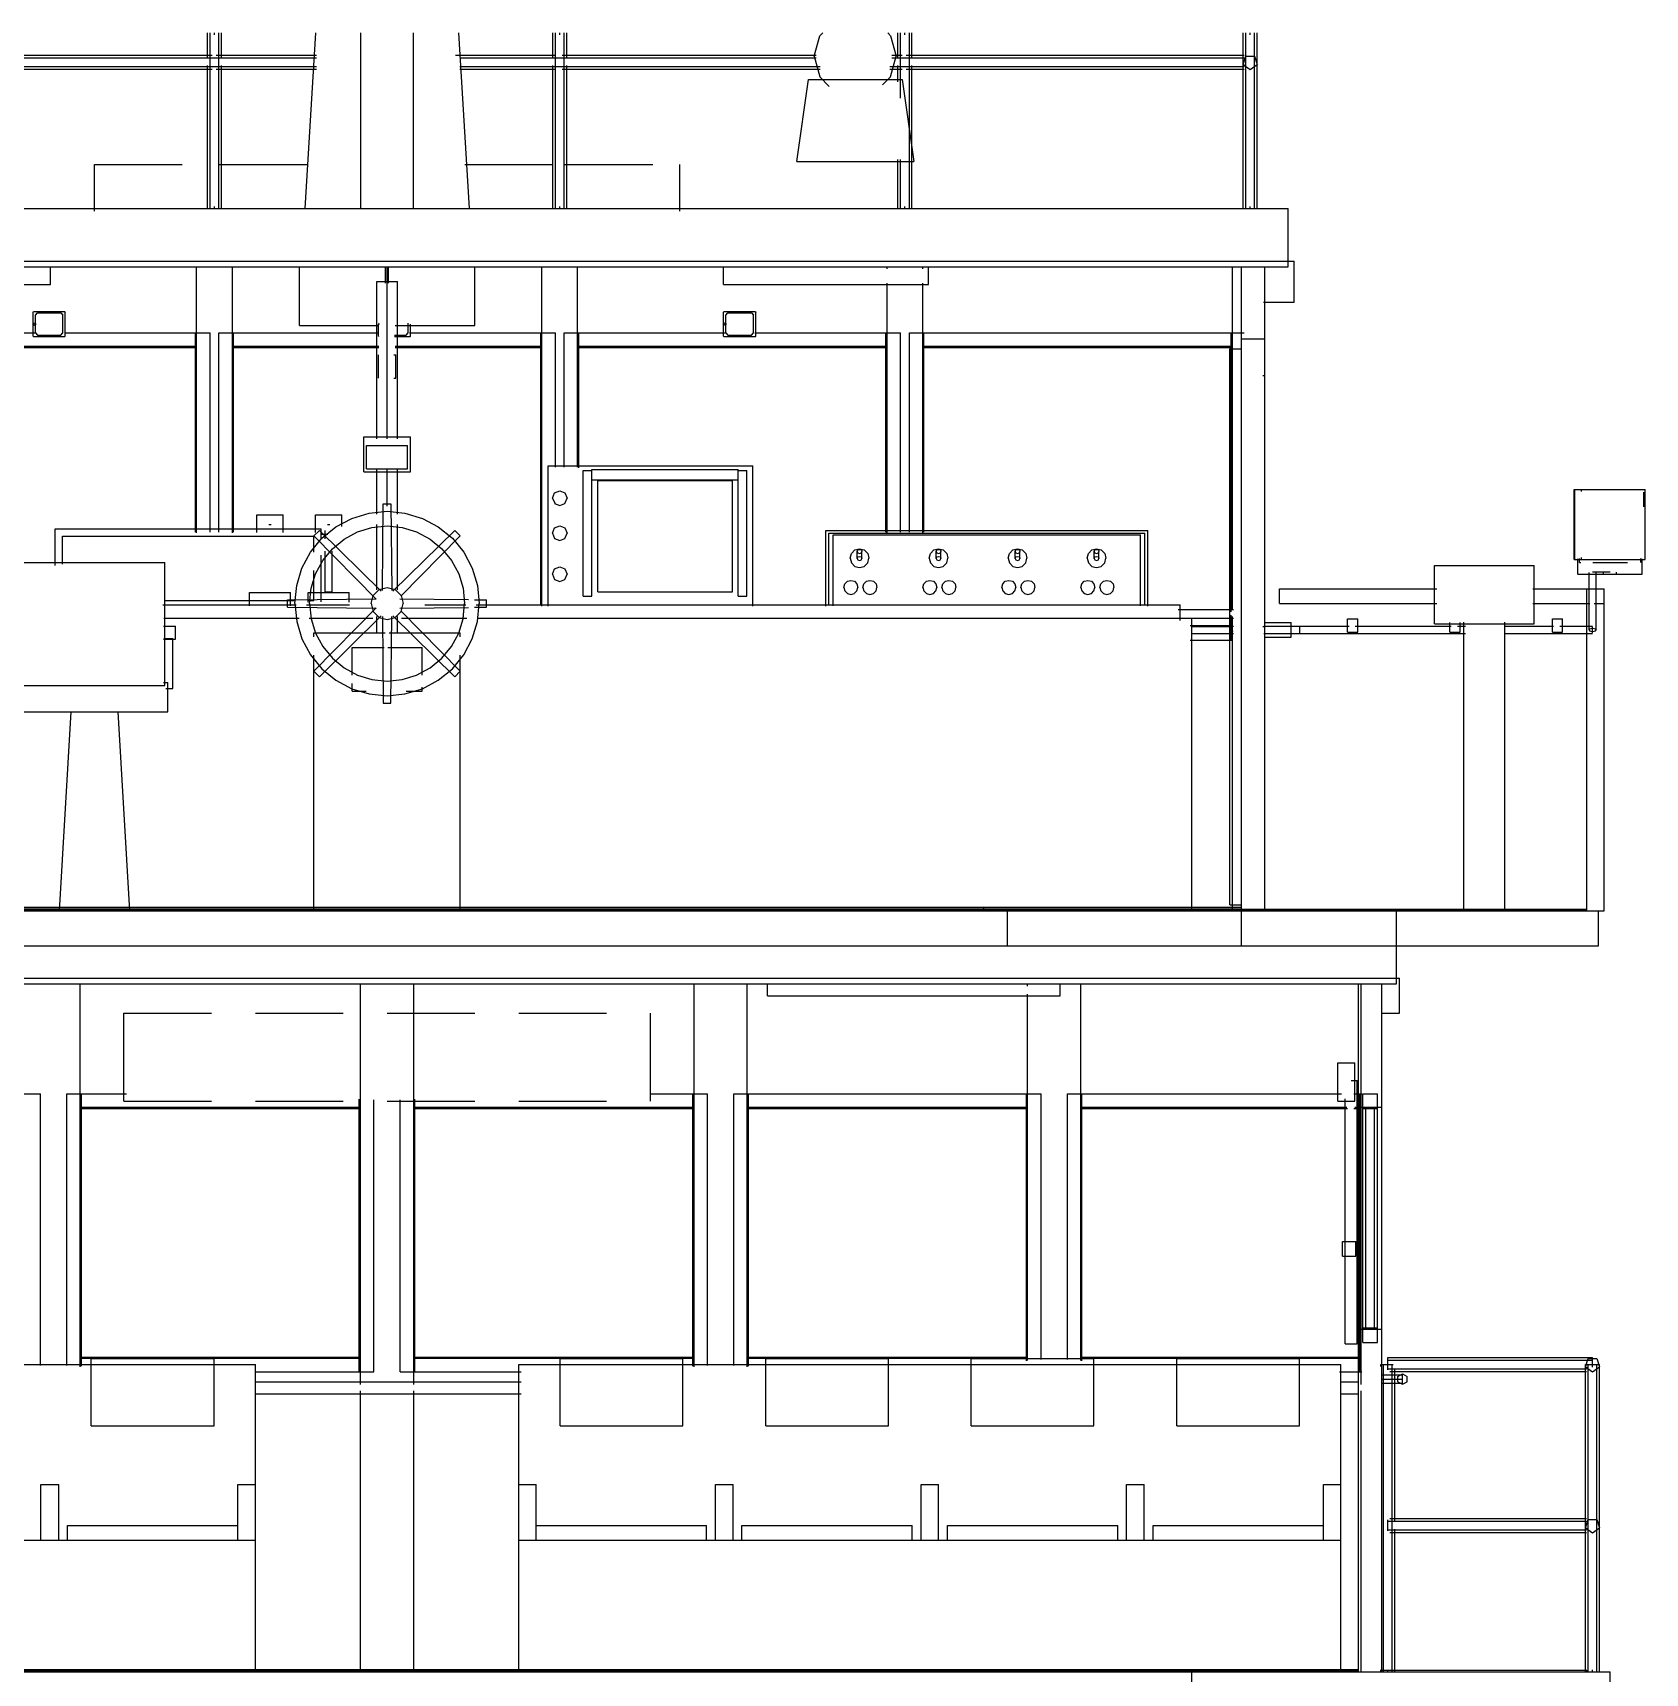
# Model space of a CAD drawing. Extents: x 5 to 836, y 5 to 589.
# Drawn here: x 453.9 to 509, y 118 to 174 of the extents above; entities that cross this region are included whole.
import ezdxf

# ---------------------------------------------------------------- set-up
doc = ezdxf.new("R2010")
doc.units = 0
doc.linetypes.add('DASHED', pattern=[4.5, 3, -1.5])
for name, color, linetype in [('CUT', 7, 'CONTINUOUS'), ('DETAIL', 8, 'CONTINUOUS'), ('MARKING', 4, 'DASHED'), ('OUTLINE', 7, 'CONTINUOUS')]:
    doc.layers.add(name, color=color, linetype=linetype)

msp = doc.modelspace()

# ---------------------------------------------------------------- linework, layer by layer
at = {"layer": 'CUT'}
for p, q in [((495.26, 172.92), (495.35, 173.2)), ((495.35, 173.2), (495.65, 173.2)), ((495.65, 173.2), (495.74, 172.92)), ((495.26, 172.92), (495.5, 172.75)), ((495.5, 172.75), (495.74, 172.92)), ((435.2, 168), (496.8, 168)), ((496.8, 166), (496.8, 168)), ((435.2, 166), (496.8, 166)), ((495.2, 163.54), (495.2, 166)), ((496, 163.54), (496, 166)), ((495.2, 163.54), (496, 163.54)), ((507, 155), (507.6, 155)), ((507, 144), (507, 155)), ((507.6, 144), (507.6, 155)), ((425, 144.06), (507, 144.06)), ((436.8, 144.12), (495.2, 144.12)), ((436.8, 144.07), (495.2, 144.07)), ((486.4, 144.07), (486.4, 144.12)), ((487.2, 142.8), (487.2, 144.06)), ((495.2, 144.08), (495.2, 144.12)), ((495.2, 142.8), (495.2, 144.06)), ((424.4, 144), (507.6, 144)), ((425, 144.01), (507, 144.01)), ((500.5, 141.5), (500.5, 144)), ((507.4, 142.8), (507.4, 144)), ((424.6, 142.8), (507.4, 142.8)), ((431.5, 141.5), (500.5, 141.5)), ((499.2, 137.29), (499.2, 141.5)), ((500, 137.29), (500, 141.5)), ((499.35, 137.75), (499.85, 137.75)), ((499.35, 137.25), (499.35, 137.75)), ((499.85, 137.25), (499.85, 137.75)), ((499.2, 137.29), (500, 137.29)), ((499.35, 137.25), (499.85, 137.25)), ((499.45, 129.75), (499.45, 137.25)), ((499.75, 129.75), (499.75, 137.25)), ((499.2, 129.71), (500, 129.71)), ((499.2, 118), (499.2, 129.71)), ((499.35, 129.75), (499.85, 129.75)), ((499.35, 129.25), (499.35, 129.75)), ((499.85, 129.25), (499.85, 129.75)), ((500, 118), (500, 129.71)), ((499.35, 129.25), (499.85, 129.25)), ((506.96, 128.42), (507.05, 128.7)), ((506.96, 128.42), (507.2, 128.25)), ((507.05, 128.7), (507.35, 128.7)), ((507.2, 128.25), (507.44, 128.42)), ((507.35, 128.7), (507.44, 128.42)), ((500.54, 128.09), (500.7, 128.18)), ((500.54, 127.91), (500.54, 128.09)), ((500.54, 127.91), (500.7, 127.82)), ((500.7, 128.18), (500.86, 128.09)), ((500.7, 127.82), (500.86, 127.91)), ((500.86, 127.91), (500.86, 128.09)), ((454.17, 124.4), (454.78, 124.4)), ((454.17, 122.5), (454.17, 124.4)), ((454.78, 122.5), (454.78, 124.4)), ((460.9, 122.5), (460.9, 124.4)), ((460.9, 124.4), (461.5, 124.4)), ((461.5, 118), (461.5, 124.4)), ((470.5, 124.4), (471.1, 124.4)), ((470.5, 118), (470.5, 124.4)), ((471.1, 122.5), (471.1, 124.4)), ((477.22, 124.4), (477.83, 124.4)), ((477.22, 122.5), (477.22, 124.4)), ((477.83, 122.5), (477.83, 124.4)), ((484.25, 124.4), (484.85, 124.4)), ((484.25, 122.5), (484.25, 124.4)), ((484.85, 122.5), (484.85, 124.4)), ((491.27, 124.4), (491.88, 124.4)), ((491.27, 122.5), (491.27, 124.4)), ((491.88, 122.5), (491.88, 124.4)), ((498, 124.4), (498.6, 124.4)), ((498, 122.5), (498, 124.4)), ((498.6, 118), (498.6, 124.4)), ((455.08, 123), (460.9, 123)), ((455.08, 122.5), (455.08, 122.99)), ((471.1, 123), (476.92, 123)), ((476.92, 122.51), (476.92, 123)), ((478.12, 123), (483.95, 123)), ((478.12, 122.5), (478.12, 122.99)), ((483.95, 122.51), (483.95, 123)), ((485.15, 123), (490.97, 123)), ((485.15, 122.5), (485.15, 122.99)), ((490.97, 122.51), (490.97, 123)), ((492.18, 123), (498, 123)), ((492.18, 122.5), (492.18, 122.99)), ((506.96, 122.92), (507.05, 123.2)), ((506.96, 122.92), (507.2, 122.75)), ((507.05, 123.2), (507.35, 123.2)), ((507.2, 122.75), (507.44, 122.92)), ((507.35, 123.2), (507.44, 122.92)), ((433.4, 122.5), (461.5, 122.5)), ((470.5, 122.5), (498.6, 122.5)), ((424.2, 118), (507.8, 118)), ((432.8, 118.08), (499.2, 118.08)), ((432.8, 118.03), (499.2, 118.03)), ((493.5, 115.5), (493.5, 118)), ((500, 118.05), (507, 118.05)), ((507, 118), (507, 118.04)), ((507.8, 115.5), (507.8, 118))]:
    msp.add_line(p, q, dxfattribs=at)
at = {"layer": 'DETAIL'}
for p, q in [((459.86, 173.16), (459.86, 174)), ((459.95, 168), (459.95, 174)), ((460.1, 173.93), (460.1, 174)), ((460.25, 168), (460.25, 174)), ((460.34, 173.16), (460.34, 174)), ((471.66, 173.16), (471.66, 174)), ((471.75, 168), (471.75, 174)), ((471.9, 173.93), (471.9, 174)), ((472.05, 168), (472.05, 174)), ((472.14, 173.16), (472.14, 174)), ((480.6, 173.2), (480.79, 173.9)), ((480.79, 173.9), (480.89, 174)), ((483.11, 174), (483.21, 173.9)), ((483.21, 173.9), (483.4, 173.2)), ((483.46, 173.16), (483.46, 174)), ((483.55, 171.77), (483.55, 174)), ((483.7, 173.93), (483.7, 174)), ((483.85, 168), (483.85, 174)), ((483.94, 173.16), (483.94, 174)), ((495.26, 168), (495.26, 174)), ((495.35, 168), (495.35, 174)), ((495.5, 173.93), (495.5, 174)), ((495.65, 168), (495.65, 174)), ((495.74, 168), (495.74, 174)), ((448.4, 173.24), (460.02, 173.24)), ((460.16, 173.24), (463.59, 173.24)), ((468.34, 173.24), (471.77, 173.24)), ((471.98, 173.24), (480.66, 173.24)), ((480.6, 173.2), (480.79, 172.5)), ((483.21, 172.5), (483.4, 173.2)), ((483.25, 173.24), (483.6, 173.24)), ((483.74, 173.24), (495.29, 173.24)), ((495.65, 173.2), (495.74, 172.92)), ((436.64, 173.15), (463.59, 173.15)), ((436.64, 172.85), (463.59, 172.85)), ((448.4, 172.76), (460.02, 172.76)), ((459.86, 168), (459.86, 172.88)), ((460.16, 172.76), (463.59, 172.76)), ((460.34, 168), (460.34, 172.88)), ((468.48, 173.15), (480.66, 173.15)), ((468.48, 172.85), (480.8, 172.85)), ((468.48, 172.76), (471.77, 172.76)), ((471.66, 168), (471.66, 172.88)), ((471.98, 172.76), (480.8, 172.76)), ((472.14, 168), (472.14, 172.88)), ((483.18, 172.85), (495.29, 172.85)), ((483.18, 172.76), (483.6, 172.76)), ((483.25, 173.15), (495.29, 173.15)), ((483.46, 172.33), (483.46, 172.88)), ((483.74, 172.76), (495.29, 172.76)), ((483.94, 168), (483.94, 172.88)), ((495.26, 172.92), (495.32, 173.09)), ((495.26, 172.92), (495.31, 172.89)), ((495.64, 172.85), (495.74, 172.92)), ((480.4, 172.4), (483.6, 172.4)), ((480.79, 172.5), (481.11, 172.17)), ((482.93, 172.22), (483.21, 172.5)), ((480, 169.6), (484, 169.6)), ((483.46, 168), (483.46, 169.67)), ((483.55, 168), (483.55, 169.67)), ((435.2, 168), (496.8, 168)), ((460.1, 168), (460.1, 168.07)), ((471.9, 168), (471.9, 168.07)), ((483.7, 168), (483.7, 168.07)), ((495.5, 168), (495.5, 168.07)), ((496.8, 166.14), (496.8, 168)), ((435, 166.2), (497, 166.2)), ((436, 166), (496, 166)), ((454.5, 165.4), (454.5, 166)), ((459.49, 156.92), (459.49, 166)), ((460.71, 156.92), (460.71, 166)), ((463, 164), (463, 166)), ((465.95, 165.44), (465.95, 166)), ((466, 160.13), (466, 166)), ((466.05, 165.44), (466.05, 166)), ((469, 164), (469, 166)), ((471.29, 154.41), (471.29, 166)), ((472.51, 159.16), (472.51, 166)), ((477.5, 165.4), (477.5, 166)), ((483.09, 165.93), (483.09, 166)), ((484.31, 165.93), (484.31, 166)), ((484.5, 165.4), (484.5, 166)), ((494.89, 154.27), (494.89, 166)), ((495.2, 142.8), (495.2, 166)), ((496, 144), (496, 166)), ((497, 164.8), (497, 166.2)), ((447.5, 165.4), (454.5, 165.4)), ((465.65, 165.5), (466.35, 165.5)), ((465.65, 160.13), (465.65, 165.5)), ((466.35, 160.13), (466.35, 165.5)), ((477.5, 165.4), (484.5, 165.4)), ((483.09, 156.92), (483.09, 165.44)), ((484.31, 156.92), (484.31, 165.44)), ((495.95, 164.8), (497, 164.8)), ((448.45, 163.75), (453.99, 163.75)), ((453.91, 164.05), (453.92, 164.07)), ((453.91, 164.05), (453.92, 164.03)), ((453.92, 164.07), (453.93, 164.08)), ((453.92, 164.03), (453.93, 164.02)), ((453.93, 164.08), (453.95, 164.09)), ((453.93, 164.02), (453.95, 164.01)), ((453.95, 164.09), (453.97, 164.08)), ((453.95, 164.01), (453.97, 164.02)), ((453.97, 164.08), (453.98, 164.07)), ((453.97, 164.02), (453.98, 164.03)), ((453.98, 164.07), (453.99, 164.05)), ((453.98, 164.03), (453.99, 164.05)), ((454.97, 163.75), (459.95, 163.75)), ((459.45, 156.94), (459.45, 163.75)), ((459.95, 156.94), (459.95, 163.75)), ((460.25, 156.94), (460.25, 163.75)), ((460.25, 163.75), (465.72, 163.75)), ((460.75, 156.94), (460.75, 163.75)), ((463, 164), (465.72, 164)), ((465.71, 164.05), (465.72, 164.07)), ((465.71, 164.05), (465.72, 164.03)), ((465.72, 164.07), (465.73, 164.08)), ((465.72, 164.03), (465.73, 164.02)), ((466.28, 164), (469, 164)), ((466.77, 163.75), (471.75, 163.75)), ((471.25, 154.43), (471.25, 163.75)), ((471.75, 159.16), (471.75, 163.75)), ((472.05, 159.16), (472.05, 163.75)), ((472.05, 163.75), (477.59, 163.75)), ((472.55, 159.13), (472.55, 163.75)), ((477.51, 164.05), (477.52, 164.07)), ((477.51, 164.05), (477.52, 164.03)), ((477.52, 164.07), (477.53, 164.08)), ((477.52, 164.03), (477.53, 164.02)), ((477.53, 164.08), (477.55, 164.09)), ((477.53, 164.02), (477.55, 164.01)), ((477.55, 164.09), (477.57, 164.08)), ((477.55, 164.01), (477.57, 164.02)), ((477.57, 164.08), (477.58, 164.07)), ((477.57, 164.02), (477.58, 164.03)), ((477.58, 164.07), (477.59, 164.05)), ((477.58, 164.03), (477.59, 164.05)), ((478.57, 163.75), (483.55, 163.75)), ((483.05, 156.94), (483.05, 163.75)), ((483.55, 156.94), (483.55, 163.75)), ((483.85, 156.94), (483.85, 163.75)), ((483.85, 163.75), (495.29, 163.75)), ((484.35, 156.94), (484.35, 163.75)), ((494.85, 154.22), (494.85, 163.75)), ((448.91, 163.29), (459.49, 163.29)), ((448.95, 163.25), (459.45, 163.25)), ((460.71, 163.29), (465.72, 163.29)), ((460.75, 163.25), (465.72, 163.25)), ((466.28, 163.29), (471.29, 163.29)), ((466.28, 163.25), (471.25, 163.25)), ((472.51, 163.29), (483.09, 163.29)), ((472.55, 163.25), (483.05, 163.25)), ((484.31, 163.29), (494.89, 163.29)), ((484.35, 163.25), (494.85, 163.25)), ((494.8, 144.2), (494.8, 163.2)), ((494.8, 163.2), (495.2, 163.2)), ((495.2, 163.54), (496, 163.54)), ((465.7, 162.2), (465.7, 163)), ((466.23, 163), (466.3, 163)), ((466.3, 162.2), (466.3, 163)), ((466.23, 162.2), (466.3, 162.2)), ((495.93, 162.29), (496, 162.29)), ((465.2, 159), (465.2, 160.2)), ((465.2, 160.2), (466.8, 160.2)), ((466.8, 159), (466.8, 160.2)), ((471.5, 154.41), (471.5, 159.2)), ((471.5, 159.2), (478.5, 159.2)), ((478.5, 154.41), (478.5, 159.2)), ((465.2, 159), (466.8, 159)), ((465.65, 157.55), (465.65, 159.08)), ((466, 157.83), (466, 159.08)), ((466.35, 157.55), (466.35, 159.08)), ((472.7, 159.05), (473, 159.05)), ((472.7, 154.75), (472.7, 159.05)), ((473, 154.75), (473, 159.08)), ((473, 159.08), (478, 159.08)), ((473, 158.73), (478, 158.73)), ((478, 154.75), (478, 159.08)), ((478, 159.05), (478.3, 159.05)), ((478.3, 154.75), (478.3, 159.05)), ((471.65, 158.1), (471.72, 158.28)), ((471.65, 158.1), (471.73, 157.93)), ((471.72, 158.28), (471.9, 158.35)), ((471.9, 158.35), (472.08, 158.28)), ((472.07, 157.92), (472.15, 158.1)), ((472.08, 158.28), (472.15, 158.1)), ((506.57, 156), (506.57, 158.4)), ((506.57, 158.4), (509, 158.4)), ((506.6, 156), (506.6, 158.4)), ((506.82, 158.33), (506.82, 158.4)), ((509, 156), (509, 158.4)), ((461.55, 156.93), (461.55, 157.53)), ((462.45, 156.93), (462.45, 157.53)), ((463.55, 156.93), (463.55, 157.53)), ((464.45, 157.13), (464.45, 157.53)), ((465.87, 157.9), (466.13, 157.9)), ((471.72, 157.92), (471.9, 157.85)), ((471.9, 157.85), (472.08, 157.92)), ((454.65, 155.8), (454.65, 157.05)), ((454.65, 157.05), (463.75, 157.05)), ((461.96, 157.2), (462.04, 157.2)), ((463.5, 156.81), (463.69, 157)), ((463.75, 156.7), (463.75, 157.05)), ((463.96, 157.2), (464.04, 157.2)), ((465.65, 154.97), (465.65, 157.2)), ((466.35, 154.97), (466.35, 157.2)), ((468.31, 157), (468.5, 156.81)), ((471.65, 156.9), (471.72, 157.08)), ((471.72, 157.08), (471.9, 157.15)), ((471.9, 157.15), (472.08, 157.08)), ((472.08, 157.08), (472.15, 156.9)), ((481, 154.41), (481, 157)), ((481, 157), (492, 157)), ((492, 154.41), (492, 157)), ((471.65, 156.9), (471.72, 156.72)), ((471.72, 156.72), (471.9, 156.65)), ((471.9, 156.65), (472.08, 156.72)), ((472.08, 156.72), (472.15, 156.9)), ((481.1, 154.44), (481.1, 156.9)), ((481.1, 156.9), (491.9, 156.9)), ((491.9, 154.44), (491.9, 156.9)), ((453.6, 155.9), (458.4, 155.9)), ((458.4, 151.7), (458.4, 155.9)), ((463.75, 154.56), (463.75, 156.15)), ((481.83, 156.05), (481.87, 156.21)), ((481.83, 156.05), (481.87, 155.89)), ((481.87, 156.21), (481.99, 156.33)), ((481.87, 155.89), (481.99, 155.77)), ((481.99, 156.33), (482.15, 156.37)), ((482.07, 156.28), (482.09, 156.33)), ((482.07, 156.28), (482.09, 156.23)), ((482.07, 156.04), (482.09, 156.09)), ((482.07, 156.04), (482.09, 155.99)), ((482.09, 156.33), (482.15, 156.35)), ((482.09, 156.23), (482.15, 156.21)), ((482.09, 156.09), (482.15, 156.11)), ((482.09, 155.99), (482.15, 155.97)), ((482.15, 156.37), (482.31, 156.33)), ((482.15, 156.35), (482.21, 156.33)), ((482.15, 156.21), (482.21, 156.23)), ((482.15, 156.11), (482.21, 156.09)), ((482.15, 155.97), (482.21, 155.99)), ((482.21, 156.33), (482.23, 156.28)), ((482.21, 156.23), (482.23, 156.28)), ((482.21, 156.09), (482.23, 156.04)), ((482.21, 155.99), (482.23, 156.04)), ((482.31, 156.33), (482.43, 156.21)), ((482.31, 155.77), (482.43, 155.89)), ((482.43, 156.21), (482.47, 156.05)), ((482.43, 155.89), (482.47, 156.05)), ((484.53, 156.05), (484.57, 156.21)), ((484.53, 156.05), (484.57, 155.89)), ((484.57, 156.21), (484.69, 156.33)), ((484.57, 155.89), (484.69, 155.77)), ((484.69, 156.33), (484.85, 156.37)), ((484.77, 156.28), (484.79, 156.33)), ((484.77, 156.28), (484.79, 156.23)), ((484.77, 156.04), (484.79, 156.09)), ((484.77, 156.04), (484.79, 155.99)), ((484.79, 156.33), (484.85, 156.35)), ((484.79, 156.23), (484.85, 156.21)), ((484.79, 156.09), (484.85, 156.11)), ((484.79, 155.99), (484.85, 155.97)), ((484.85, 156.37), (485.01, 156.33)), ((484.85, 156.35), (484.91, 156.33)), ((484.85, 156.21), (484.91, 156.23)), ((484.85, 156.11), (484.91, 156.09)), ((484.85, 155.97), (484.91, 155.99)), ((484.91, 156.33), (484.93, 156.28)), ((484.91, 156.23), (484.93, 156.28)), ((484.91, 156.09), (484.93, 156.04)), ((484.91, 155.99), (484.93, 156.04)), ((485.01, 156.33), (485.13, 156.21)), ((485.01, 155.77), (485.13, 155.89)), ((485.13, 156.21), (485.17, 156.05)), ((485.13, 155.89), (485.17, 156.05)), ((487.23, 156.05), (487.27, 156.21)), ((487.23, 156.05), (487.27, 155.89)), ((487.27, 156.21), (487.39, 156.33)), ((487.27, 155.89), (487.39, 155.77)), ((487.39, 156.33), (487.55, 156.37)), ((487.47, 156.28), (487.49, 156.33)), ((487.47, 156.28), (487.49, 156.23)), ((487.47, 156.04), (487.49, 156.09)), ((487.47, 156.04), (487.49, 155.99)), ((487.49, 156.33), (487.55, 156.35)), ((487.49, 156.23), (487.55, 156.21)), ((487.49, 156.09), (487.55, 156.11)), ((487.49, 155.99), (487.55, 155.97)), ((487.55, 156.37), (487.71, 156.33)), ((487.55, 156.35), (487.61, 156.33)), ((487.55, 156.21), (487.61, 156.23)), ((487.55, 156.11), (487.61, 156.09)), ((487.55, 155.97), (487.61, 155.99)), ((487.61, 156.33), (487.63, 156.28)), ((487.61, 156.23), (487.63, 156.28)), ((487.61, 156.09), (487.63, 156.04)), ((487.61, 155.99), (487.63, 156.04)), ((487.71, 156.33), (487.83, 156.21)), ((487.71, 155.77), (487.83, 155.89)), ((487.83, 156.21), (487.87, 156.05)), ((487.83, 155.89), (487.87, 156.05)), ((489.93, 156.05), (489.97, 156.21)), ((489.93, 156.05), (489.97, 155.89)), ((489.97, 156.21), (490.09, 156.33)), ((489.97, 155.89), (490.09, 155.77)), ((490.09, 156.33), (490.25, 156.37)), ((490.17, 156.28), (490.19, 156.33)), ((490.17, 156.28), (490.19, 156.23)), ((490.17, 156.04), (490.19, 156.09)), ((490.17, 156.04), (490.19, 155.99)), ((490.19, 156.33), (490.25, 156.35)), ((490.19, 156.23), (490.25, 156.21)), ((490.19, 156.09), (490.25, 156.11)), ((490.19, 155.99), (490.25, 155.97)), ((490.25, 156.37), (490.41, 156.33)), ((490.25, 156.35), (490.31, 156.33)), ((490.25, 156.21), (490.31, 156.23)), ((490.25, 156.11), (490.31, 156.09)), ((490.25, 155.97), (490.31, 155.99)), ((490.31, 156.33), (490.33, 156.28)), ((490.31, 156.23), (490.33, 156.28)), ((490.31, 156.09), (490.33, 156.04)), ((490.31, 155.99), (490.33, 156.04)), ((490.41, 156.33), (490.53, 156.21)), ((490.41, 155.77), (490.53, 155.89)), ((490.53, 156.21), (490.57, 156.05)), ((490.53, 155.89), (490.57, 156.05)), ((506.57, 156), (509, 156)), ((506.7, 155.5), (506.7, 156.03)), ((506.75, 155.9), (506.8, 155.9)), ((506.82, 156), (506.82, 156.07)), ((507.21, 155.9), (508.39, 155.9)), ((508.9, 155.5), (508.9, 156.03)), ((471.65, 155.5), (471.72, 155.68)), ((471.65, 155.5), (471.72, 155.32)), ((471.72, 155.68), (471.9, 155.75)), ((471.72, 155.32), (471.9, 155.25)), ((471.9, 155.75), (472.08, 155.68)), ((471.9, 155.25), (472.08, 155.32)), ((472.08, 155.68), (472.15, 155.5)), ((472.08, 155.32), (472.15, 155.5)), ((481.64, 155.17), (481.73, 155.26)), ((481.73, 155.26), (481.85, 155.29)), ((481.85, 155.29), (481.97, 155.26)), ((481.97, 155.26), (482.06, 155.17)), ((481.99, 155.77), (482.15, 155.73)), ((482.15, 155.73), (482.31, 155.77)), ((482.29, 155.17), (482.38, 155.26)), ((482.38, 155.26), (482.5, 155.29)), ((482.5, 155.29), (482.62, 155.26)), ((482.62, 155.26), (482.71, 155.17)), ((484.34, 155.17), (484.43, 155.26)), ((484.43, 155.26), (484.55, 155.29)), ((484.55, 155.29), (484.67, 155.26)), ((484.67, 155.26), (484.76, 155.17)), ((484.69, 155.77), (484.85, 155.73)), ((484.85, 155.73), (485.01, 155.77)), ((484.99, 155.17), (485.08, 155.26)), ((485.08, 155.26), (485.2, 155.29)), ((485.2, 155.29), (485.32, 155.26)), ((485.32, 155.26), (485.41, 155.17)), ((487.04, 155.17), (487.13, 155.26)), ((487.13, 155.26), (487.25, 155.29)), ((487.25, 155.29), (487.37, 155.26)), ((487.37, 155.26), (487.46, 155.17)), ((487.39, 155.77), (487.55, 155.73)), ((487.55, 155.73), (487.71, 155.77)), ((487.69, 155.17), (487.78, 155.26)), ((487.78, 155.26), (487.9, 155.29)), ((487.9, 155.29), (488.02, 155.26)), ((488.02, 155.26), (488.11, 155.17)), ((489.74, 155.17), (489.83, 155.26)), ((489.83, 155.26), (489.95, 155.29)), ((489.95, 155.29), (490.07, 155.26)), ((490.07, 155.26), (490.16, 155.17)), ((490.09, 155.77), (490.25, 155.73)), ((490.25, 155.73), (490.41, 155.77)), ((490.39, 155.17), (490.48, 155.26)), ((490.48, 155.26), (490.6, 155.29)), ((490.6, 155.29), (490.72, 155.26)), ((490.72, 155.26), (490.81, 155.17)), ((501.8, 155.8), (505.2, 155.8)), ((501.8, 153.8), (501.8, 155.8)), ((505.2, 153.8), (505.2, 155.8)), ((506.7, 155.5), (508.9, 155.5)), ((461.3, 154.88), (462.7, 154.88)), ((461.3, 154.42), (461.3, 154.88)), ((462.7, 154.42), (462.7, 154.88)), ((463.3, 154.55), (463.3, 154.88)), ((463.3, 154.88), (464.7, 154.88)), ((463.88, 154.9), (464.12, 154.9)), ((464.7, 154.55), (464.7, 154.88)), ((465.45, 154.5), (465.52, 154.77)), ((465.52, 154.77), (465.73, 154.98)), ((465.73, 154.98), (466, 155.05)), ((466, 155.05), (466.27, 154.98)), ((466.27, 154.98), (466.48, 154.77)), ((466.48, 154.77), (466.55, 154.5)), ((472.7, 154.75), (473, 154.75)), ((478, 154.75), (478.3, 154.75)), ((481.61, 155.05), (481.64, 155.17)), ((481.61, 155.05), (481.64, 154.93)), ((481.64, 154.93), (481.73, 154.84)), ((481.73, 154.84), (481.85, 154.81)), ((481.85, 154.81), (481.97, 154.84)), ((481.97, 154.85), (482.06, 154.93)), ((482.06, 155.17), (482.09, 155.05)), ((482.06, 154.93), (482.09, 155.05)), ((482.26, 155.05), (482.29, 155.17)), ((482.26, 155.05), (482.29, 154.93)), ((482.29, 154.93), (482.38, 154.84)), ((482.38, 154.84), (482.5, 154.81)), ((482.5, 154.81), (482.62, 154.84)), ((482.62, 154.84), (482.71, 154.93)), ((482.71, 155.17), (482.74, 155.05)), ((482.71, 154.93), (482.74, 155.05)), ((484.31, 155.05), (484.34, 155.17)), ((484.31, 155.05), (484.34, 154.93)), ((484.34, 154.93), (484.43, 154.84)), ((484.43, 154.84), (484.55, 154.81)), ((484.55, 154.81), (484.67, 154.84)), ((484.67, 154.84), (484.76, 154.93)), ((484.76, 155.17), (484.79, 155.05)), ((484.76, 154.93), (484.79, 155.05)), ((484.96, 155.05), (484.99, 155.17)), ((484.96, 155.05), (484.99, 154.93)), ((484.99, 154.93), (485.08, 154.84)), ((485.08, 154.84), (485.2, 154.81)), ((485.2, 154.81), (485.32, 154.84)), ((485.32, 154.84), (485.41, 154.93)), ((485.41, 155.17), (485.44, 155.05)), ((485.41, 154.93), (485.44, 155.05)), ((487.01, 155.05), (487.04, 155.17)), ((487.01, 155.05), (487.04, 154.93)), ((487.04, 154.93), (487.13, 154.84)), ((487.13, 154.84), (487.25, 154.81)), ((487.25, 154.81), (487.37, 154.84)), ((487.37, 154.84), (487.46, 154.93)), ((487.46, 155.17), (487.49, 155.05)), ((487.46, 154.93), (487.49, 155.05)), ((487.66, 155.05), (487.69, 155.17)), ((487.66, 155.05), (487.69, 154.93)), ((487.69, 154.93), (487.78, 154.84)), ((487.78, 154.84), (487.9, 154.81)), ((487.9, 154.81), (488.02, 154.84)), ((488.02, 154.84), (488.11, 154.93)), ((488.11, 155.17), (488.14, 155.05)), ((488.11, 154.93), (488.14, 155.05)), ((489.71, 155.05), (489.74, 155.17)), ((489.71, 155.05), (489.74, 154.93)), ((489.74, 154.93), (489.83, 154.84)), ((489.83, 154.84), (489.95, 154.81)), ((489.95, 154.81), (490.07, 154.84)), ((490.07, 154.84), (490.16, 154.93)), ((490.16, 155.17), (490.19, 155.05)), ((490.16, 154.93), (490.19, 155.05)), ((490.36, 155.05), (490.39, 155.17)), ((490.36, 155.05), (490.39, 154.93)), ((490.39, 154.93), (490.48, 154.84)), ((490.48, 154.84), (490.6, 154.81)), ((490.6, 154.81), (490.72, 154.84)), ((490.72, 154.84), (490.81, 154.93)), ((490.81, 155.17), (490.84, 155.05)), ((490.81, 154.93), (490.84, 155.05)), ((496.5, 154.5), (496.5, 155)), ((496.5, 155), (501.88, 155)), ((505.16, 155), (507.11, 155)), ((507, 154.93), (507, 155)), ((507.25, 155), (507.6, 155)), ((507.6, 144), (507.6, 155)), ((458.34, 154.45), (462.89, 154.45)), ((462.6, 154.37), (462.6, 154.63)), ((463.24, 154.45), (464.71, 154.45)), ((465.45, 154.5), (465.52, 154.23)), ((465.52, 154.23), (465.73, 154.02)), ((466.27, 154.02), (466.48, 154.23)), ((466.48, 154.23), (466.55, 154.5)), ((467.29, 154.45), (468.69, 154.45)), ((469.04, 154.45), (493.1, 154.45)), ((469.4, 154.37), (469.4, 154.63)), ((493.04, 154.3), (494.93, 154.3)), ((493.1, 153.92), (493.1, 154.45)), ((496.5, 154.5), (501.88, 154.5)), ((505.16, 154.5), (507.11, 154.5)), ((507, 144), (507, 154.58)), ((507.25, 154.5), (507.6, 154.5)), ((458.36, 153.73), (458.77, 153.73)), ((458.37, 154), (462.99, 154)), ((458.77, 153.28), (458.77, 153.73)), ((463.34, 154), (465.51, 154)), ((465.65, 153.5), (465.65, 154.06)), ((465.73, 154.02), (466, 153.95)), ((466, 153.95), (466.27, 154.02)), ((466.35, 153.5), (466.35, 154.06)), ((466.49, 154), (468.73, 154)), ((469.08, 154), (494.93, 154)), ((493.45, 153.75), (494.85, 153.75)), ((493.5, 144), (493.5, 154)), ((493.5, 153.71), (494.89, 153.71)), ((494.85, 153.25), (494.85, 154.1)), ((494.88, 153.6), (494.9, 153.66)), ((494.88, 153.6), (494.9, 153.54)), ((494.89, 144), (494.89, 154.06)), ((495.93, 153.71), (496, 153.71)), ((496.9, 153.35), (496.9, 153.85)), ((497.2, 153.48), (497.2, 153.72)), ((498.83, 153.52), (498.83, 153.98)), ((498.83, 153.98), (499.18, 153.98)), ((499.18, 153.52), (499.18, 153.98)), ((501.8, 153.8), (505.2, 153.8)), ((502.32, 153.52), (502.32, 153.85)), ((502.68, 153.52), (502.68, 153.85)), ((502.8, 144), (502.8, 153.86)), ((504.2, 144), (504.2, 153.86)), ((505.83, 153.98), (506.17, 153.98)), ((505.83, 153.52), (505.83, 153.98)), ((506.17, 153.52), (506.17, 153.98)), ((507.08, 153.6), (507.1, 153.63)), ((507.08, 153.6), (507.1, 153.57)), ((507.1, 153.63), (507.14, 153.65)), ((507.14, 153.65), (507.2, 153.66)), ((507.2, 153.5), (507.2, 153.7)), ((507.2, 153.66), (507.26, 153.65)), ((507.26, 153.65), (507.3, 153.63)), ((507.3, 153.63), (507.32, 153.6)), ((507.3, 153.57), (507.32, 153.6)), ((458.36, 153.28), (458.77, 153.28)), ((458.37, 153.3), (458.68, 153.3)), ((463.5, 153.36), (463.5, 153.5)), ((463.5, 153.5), (465.93, 153.5)), ((466.07, 153.5), (468.5, 153.5)), ((468.5, 153.36), (468.5, 153.5)), ((493.45, 153.25), (494.91, 153.25)), ((498.83, 153.52), (499.18, 153.52)), ((502.32, 153.52), (502.68, 153.52)), ((505.83, 153.52), (506.17, 153.52)), ((507.1, 153.57), (507.14, 153.55)), ((507.14, 153.55), (507.2, 153.54)), ((507.2, 153.54), (507.26, 153.55)), ((507.26, 153.55), (507.3, 153.57)), ((463.5, 144), (463.5, 152.73)), ((468.5, 144), (468.5, 152.73)), ((463.5, 152.19), (463.69, 152)), ((468.31, 152), (468.5, 152.19)), ((453.6, 151.7), (458.4, 151.7)), ((458.36, 151.8), (458.5, 151.8)), ((458.44, 151.6), (458.68, 151.6)), ((458.5, 150.8), (458.5, 151.8)), ((453.5, 150.8), (458.5, 150.8)), ((465.87, 151.1), (466.13, 151.1)), ((459.49, 144), (459.49, 144.07)), ((460.71, 144), (460.71, 144.07)), ((471.29, 144), (471.29, 144.07)), ((472.51, 144), (472.51, 144.07)), ((483.09, 144), (483.09, 144.07)), ((484.31, 144), (484.31, 144.07)), ((494.8, 144.2), (495.2, 144.2)), ((424.4, 144), (507.6, 144)), ((487.2, 142.8), (487.2, 144)), ((507.4, 142.8), (507.4, 144)), ((424.6, 142.8), (507.4, 142.8)), ((500.5, 141.5), (500.5, 142.89)), ((431.4, 141.7), (500.6, 141.7)), ((431.5, 141.5), (500.5, 141.5)), ((455.51, 128.42), (455.51, 141.5)), ((465.09, 127.81), (465.09, 141.5)), ((466.91, 127.81), (466.91, 141.5)), ((476.49, 128.42), (476.49, 141.5)), ((478.31, 128.42), (478.31, 141.5)), ((479, 141.1), (479, 141.5)), ((487.89, 141.43), (487.89, 141.5)), ((489, 141.1), (489, 141.5)), ((489.71, 128.63), (489.71, 141.5)), ((499.2, 118), (499.2, 141.5)), ((499.29, 127.81), (499.29, 141.5)), ((500, 118), (500, 141.5)), ((500.6, 140.5), (500.6, 141.7)), ((479, 141.1), (489, 141.1)), ((487.89, 128.63), (487.89, 141.15)), ((499.97, 140.5), (500.6, 140.5)), ((498.5, 138.8), (499.07, 138.8)), ((498.5, 137.5), (498.5, 138.8)), ((499.07, 137.5), (499.07, 138.8)), ((498.95, 138.2), (499.15, 138.2)), ((499.15, 129.2), (499.15, 138.2)), ((443.65, 137.75), (454.15, 137.75)), ((454.15, 128.46), (454.15, 137.75)), ((455.05, 137.75), (457.09, 137.75)), ((455.05, 128.46), (455.05, 137.75)), ((455.55, 128.44), (455.55, 137.75)), ((465.05, 128.25), (465.05, 137.56)), ((465.55, 128.25), (465.55, 137.54)), ((466.45, 128.25), (466.45, 137.54)), ((466.95, 128.25), (466.95, 137.56)), ((474.98, 137.75), (476.95, 137.75)), ((476.45, 128.44), (476.45, 137.75)), ((476.95, 128.46), (476.95, 137.75)), ((477.85, 137.75), (488.35, 137.75)), ((477.85, 128.46), (477.85, 137.75)), ((478.35, 128.44), (478.35, 137.75)), ((487.85, 128.62), (487.85, 137.75)), ((488.35, 128.67), (488.35, 137.75)), ((489.25, 137.75), (498.62, 137.75)), ((489.25, 128.67), (489.25, 137.75)), ((489.75, 128.62), (489.75, 137.75)), ((498.5, 137.5), (499.07, 137.5)), ((498.75, 129.2), (498.75, 137.57)), ((499.04, 137.75), (499.31, 137.75)), ((499.25, 128.25), (499.25, 137.75)), ((499.35, 137.75), (499.85, 137.75)), ((499.35, 129.25), (499.35, 137.75)), ((499.85, 129.25), (499.85, 137.75)), ((455.51, 137.29), (465.09, 137.29)), ((455.55, 137.25), (465.05, 137.25)), ((466.91, 137.29), (476.49, 137.29)), ((466.95, 137.25), (476.45, 137.25)), ((478.31, 137.29), (487.89, 137.29)), ((478.35, 137.25), (487.85, 137.25)), ((489.71, 137.29), (498.8, 137.29)), ((489.75, 137.25), (498.83, 137.25)), ((499.04, 137.25), (499.25, 137.25)), ((499.08, 137.29), (500, 137.29)), ((499.35, 137.25), (499.85, 137.25)), ((499.45, 129.75), (499.45, 137.25)), ((499.75, 129.75), (499.75, 137.25)), ((498.65, 132.7), (499.11, 132.7)), ((498.65, 132.2), (498.65, 132.7)), ((499.11, 132.2), (499.11, 132.7)), ((498.65, 132.2), (499.11, 132.2)), ((499.2, 129.71), (500, 129.71)), ((499.35, 129.75), (499.85, 129.75)), ((498.75, 129.2), (499.15, 129.2)), ((499.35, 129.25), (499.85, 129.25)), ((433.4, 128.5), (461.5, 128.5)), ((455.51, 128.71), (465.09, 128.71)), ((455.55, 128.75), (465.05, 128.75)), ((455.89, 128.7), (460.09, 128.7)), ((455.89, 126.4), (455.89, 128.7)), ((460.09, 126.4), (460.09, 128.7)), ((461.5, 118), (461.5, 128.5)), ((466.91, 128.71), (476.49, 128.71)), ((466.95, 128.75), (476.45, 128.75)), ((470.5, 128.5), (498.6, 128.5)), ((470.5, 118), (470.5, 128.5)), ((471.91, 128.7), (476.11, 128.7)), ((471.91, 126.4), (471.91, 128.7)), ((476.11, 126.4), (476.11, 128.7)), ((478.31, 128.71), (487.89, 128.71)), ((478.35, 128.75), (487.85, 128.75)), ((478.94, 128.7), (483.14, 128.7)), ((478.94, 126.4), (478.94, 128.7)), ((483.14, 126.4), (483.14, 128.7)), ((485.96, 128.7), (490.16, 128.7)), ((485.96, 126.4), (485.96, 128.7)), ((489.71, 128.71), (499.29, 128.71)), ((489.75, 128.75), (499.25, 128.75)), ((490.16, 126.4), (490.16, 128.7)), ((492.99, 128.7), (497.19, 128.7)), ((492.99, 126.4), (492.99, 128.7)), ((497.19, 126.4), (497.19, 128.7)), ((498.6, 118), (498.6, 128.5)), ((499.96, 128.5), (500.39, 128.5)), ((499.96, 128.43), (499.96, 128.5)), ((500.05, 118), (500.05, 128.5)), ((500.2, 128.74), (507.2, 128.74)), ((500.2, 128.31), (500.2, 128.74)), ((500.2, 128.65), (507.2, 128.65)), ((500.35, 118), (500.35, 128.5)), ((500.44, 123.15), (500.44, 128.36)), ((506.96, 128.42), (507.05, 128.7)), ((506.96, 128.5), (507.44, 128.5)), ((506.96, 118), (506.96, 128.5)), ((506.96, 128.42), (507.01, 128.39)), ((507.05, 128.7), (507.35, 128.7)), ((507.05, 118), (507.05, 128.5)), ((507.2, 128.41), (507.2, 128.74)), ((507.34, 128.35), (507.44, 128.42)), ((507.35, 128.7), (507.44, 128.42)), ((507.35, 118), (507.35, 128.5)), ((507.44, 118), (507.44, 128.5)), ((461.49, 128.25), (465.55, 128.25)), ((461.49, 127.9), (470.58, 127.9)), ((466.45, 128.25), (470.58, 128.25)), ((498.55, 128.25), (499.31, 128.25)), ((498.57, 127.9), (499.2, 127.9)), ((500, 128.14), (500.7, 128.14)), ((500, 128), (500.7, 128)), ((500, 127.86), (500.7, 127.86)), ((500.2, 128.35), (506.99, 128.35)), ((500.27, 128.26), (506.99, 128.26)), ((500.54, 128.09), (500.7, 128.18)), ((500.54, 127.91), (500.54, 128.09)), ((500.54, 127.91), (500.7, 127.82)), ((500.7, 128.18), (500.86, 128.09)), ((500.7, 127.86), (500.7, 128.14)), ((500.7, 127.82), (500.86, 127.91)), ((500.86, 127.91), (500.86, 128.09)), ((461.49, 127.5), (470.58, 127.5)), ((465.09, 118), (465.09, 127.6)), ((466.91, 118), (466.91, 127.6)), ((498.57, 127.5), (499.2, 127.5)), ((499.29, 118), (499.29, 127.6)), ((455.89, 126.4), (460.09, 126.4)), ((471.91, 126.4), (476.11, 126.4)), ((478.94, 126.4), (483.14, 126.4)), ((485.96, 126.4), (490.16, 126.4)), ((492.99, 126.4), (497.19, 126.4)), ((454.17, 124.4), (454.78, 124.4)), ((454.17, 122.5), (454.17, 124.4)), ((454.78, 122.5), (454.78, 124.4)), ((460.9, 122.5), (460.9, 124.4)), ((460.9, 124.4), (461.5, 124.4)), ((470.5, 124.4), (471.1, 124.4)), ((471.1, 122.5), (471.1, 124.4)), ((477.22, 124.4), (477.83, 124.4)), ((477.22, 122.5), (477.22, 124.4)), ((477.83, 122.5), (477.83, 124.4)), ((484.25, 124.4), (484.85, 124.4)), ((484.25, 122.5), (484.25, 124.4)), ((484.85, 122.5), (484.85, 124.4)), ((491.27, 124.4), (491.88, 124.4)), ((491.27, 122.5), (491.27, 124.4)), ((491.88, 122.5), (491.88, 124.4)), ((498, 124.4), (498.6, 124.4)), ((498, 122.5), (498, 124.4)), ((455.08, 122.5), (455.08, 123)), ((455.08, 123), (460.9, 123)), ((471.1, 123), (476.92, 123)), ((476.92, 122.5), (476.92, 123)), ((478.12, 123), (483.95, 123)), ((478.12, 122.5), (478.12, 123)), ((483.95, 122.5), (483.95, 123)), ((485.15, 123), (490.97, 123)), ((485.15, 122.5), (485.15, 123)), ((490.97, 122.5), (490.97, 123)), ((492.18, 123), (498, 123)), ((492.18, 122.5), (492.18, 123)), ((500.2, 122.81), (500.2, 123.19)), ((500.2, 123.15), (506.99, 123.15)), ((500.2, 122.85), (506.99, 122.85)), ((500.27, 123.24), (506.99, 123.24)), ((500.27, 122.76), (506.99, 122.76)), ((500.44, 118), (500.44, 122.87)), ((506.96, 122.92), (507.02, 123.09)), ((506.96, 122.92), (507.01, 122.89)), ((507.34, 122.85), (507.44, 122.92)), ((507.35, 123.2), (507.44, 122.92)), ((433.4, 122.5), (461.5, 122.5)), ((470.5, 122.5), (498.6, 122.5)), ((424.2, 118), (507.8, 118)), ((455.51, 118), (455.51, 118.07)), ((476.49, 118), (476.49, 118.07)), ((478.31, 118), (478.31, 118.07)), ((487.89, 118), (487.89, 118.07)), ((489.71, 118), (489.71, 118.07)), ((493.5, 115.5), (493.5, 118)), ((499.96, 118), (499.96, 118.07)), ((500.2, 118), (500.2, 118.07)), ((507.2, 118), (507.2, 118.07)), ((507.8, 115.5), (507.8, 118))]:
    msp.add_line(p, q, dxfattribs=at)
at = {"layer": 'MARKING'}
for p, q in [((456, 169.5), (459.92, 169.5)), ((456, 167.9), (456, 169.5)), ((460.27, 169.5), (463.41, 169.5)), ((468.66, 169.5), (471.66, 169.5)), ((472.08, 169.5), (476, 169.5)), ((476, 167.9), (476, 169.5)), ((464.8, 152.05), (464.8, 153)), ((464.8, 153), (465.9, 153)), ((466.03, 153), (467.2, 153)), ((467.2, 152.05), (467.2, 153)), ((464.8, 151.5), (464.8, 151.77)), ((464.8, 151.5), (465.28, 151.5)), ((466.65, 151.5), (467.2, 151.5)), ((467.2, 151.5), (467.2, 151.64)), ((425, 144.06), (507, 144.06)), ((436.8, 144.07), (495.2, 144.07)), ((487.2, 144.01), (487.2, 144.06)), ((493.45, 144.12), (495.2, 144.12)), ((495.2, 144.07), (495.2, 144.12)), ((495.2, 144.01), (495.2, 144.06)), ((507, 144.01), (507, 144.06)), ((425, 144.01), (507, 144.01)), ((457, 137.5), (457, 140.5)), ((457, 140.5), (475, 140.5)), ((475, 137.5), (475, 140.5)), ((457, 137.5), (475, 137.5)), ((432.8, 118.08), (499.2, 118.08)), ((432.8, 118.03), (499.2, 118.03)), ((499.2, 118.03), (499.2, 118.08)), ((500, 118.05), (507, 118.05)), ((500, 118), (500, 118.05)), ((500, 118), (507, 118)), ((507, 118), (507, 118.05))]:
    msp.add_line(p, q, dxfattribs=at)
at = {"layer": 'OUTLINE'}
for p, q in [((463.2, 168), (463.56, 174)), ((465.1, 168), (465.1, 174)), ((466.9, 168), (466.9, 174)), ((468.44, 174), (468.8, 168)), ((480, 169.6), (480.4, 172.4)), ((483.6, 172.4), (484, 169.6)), ((453.9, 164.46), (453.91, 164.48)), ((453.9, 163.64), (453.9, 164.46)), ((453.91, 164.48), (454.99, 164.48)), ((453.98, 164.35), (454.05, 164.43)), ((453.98, 163.75), (453.98, 164.35)), ((454.05, 164.43), (454.85, 164.43)), ((454.85, 164.43), (454.92, 164.35)), ((454.92, 163.75), (454.92, 164.35)), ((454.99, 164.48), (455, 164.46)), ((455, 163.64), (455, 164.46)), ((477.5, 164.46), (477.51, 164.48)), ((477.5, 163.64), (477.5, 164.46)), ((477.51, 164.48), (478.59, 164.48)), ((477.58, 164.35), (477.65, 164.43)), ((477.58, 163.75), (477.58, 164.35)), ((477.65, 164.43), (478.45, 164.43)), ((478.45, 164.43), (478.52, 164.35)), ((478.52, 163.75), (478.52, 164.35)), ((478.59, 164.48), (478.6, 164.46)), ((478.6, 163.64), (478.6, 164.46)), ((453.98, 163.75), (454.05, 163.67)), ((454.05, 163.67), (454.85, 163.67)), ((454.85, 163.67), (454.92, 163.75)), ((465.7, 163.64), (465.7, 164.05)), ((466.25, 163.67), (466.65, 163.67)), ((466.65, 163.67), (466.72, 163.75)), ((466.72, 163.75), (466.72, 164.08)), ((466.8, 163.64), (466.8, 164.05)), ((477.58, 163.75), (477.65, 163.67)), ((477.65, 163.67), (478.45, 163.67)), ((478.45, 163.67), (478.52, 163.75)), ((453.9, 163.64), (453.91, 163.62)), ((453.91, 163.62), (454.99, 163.62)), ((454.99, 163.62), (455, 163.64)), ((465.7, 163.64), (465.71, 163.62)), ((466.25, 163.62), (466.79, 163.62)), ((466.79, 163.62), (466.8, 163.64)), ((477.5, 163.64), (477.51, 163.62)), ((477.51, 163.62), (478.59, 163.62)), ((478.59, 163.62), (478.6, 163.64)), ((465.3, 159.1), (465.3, 159.9)), ((465.3, 159.9), (466.7, 159.9)), ((466.7, 159.1), (466.7, 159.9)), ((465.3, 159.1), (466.7, 159.1)), ((473.2, 154.9), (473.2, 158.7)), ((473.2, 158.7), (477.8, 158.7)), ((477.8, 154.9), (477.8, 158.7)), ((508.95, 157.8), (508.95, 158.3)), ((461.55, 157.53), (462.45, 157.53)), ((463.55, 157.53), (464.45, 157.53)), ((464.79, 157.41), (465.39, 157.59)), ((465.39, 157.59), (466, 157.65)), ((465.84, 154.94), (465.87, 157.9)), ((466, 157.65), (466.61, 157.59)), ((466.13, 157.9), (466.16, 154.94)), ((466.61, 157.59), (467.21, 157.41)), ((463.5, 156.81), (463.69, 157)), ((463.69, 157), (465.8, 154.92)), ((463.77, 156.73), (464.25, 157.12)), ((463.88, 156.71), (463.88, 156.99)), ((464.25, 157.12), (464.79, 157.41)), ((464.53, 156.7), (464.99, 156.95)), ((464.99, 156.95), (465.48, 157.1)), ((465.48, 157.1), (466, 157.15)), ((466, 157.15), (466.52, 157.1)), ((466.2, 154.92), (468.31, 157)), ((466.52, 157.1), (467.01, 156.95)), ((467.01, 156.95), (467.47, 156.7)), ((467.21, 157.41), (467.75, 157.12)), ((467.75, 157.12), (468.23, 156.73)), ((468.31, 157), (468.5, 156.81)), ((454.9, 155.84), (454.9, 156.8)), ((454.9, 156.8), (463.5, 156.8)), ((463.38, 156.25), (463.77, 156.73)), ((463.5, 156.81), (465.63, 154.65)), ((463.5, 156.25), (463.5, 156.8)), ((463.76, 156.87), (463.97, 156.87)), ((464.13, 156.37), (464.53, 156.7)), ((466.47, 154.75), (468.5, 156.81)), ((467.47, 156.7), (467.87, 156.37)), ((468.23, 156.73), (468.62, 156.25)), ((481.25, 154.42), (481.25, 156.85)), ((481.25, 156.85), (491.75, 156.85)), ((491.75, 154.42), (491.75, 156.85)), ((463.09, 155.71), (463.38, 156.25)), ((463.55, 155.51), (463.8, 155.97)), ((463.8, 155.97), (464.13, 156.37)), ((463.88, 154.9), (463.88, 156.29)), ((464.12, 154.9), (464.12, 156.29)), ((467.87, 156.37), (468.2, 155.97)), ((468.2, 155.97), (468.45, 155.51)), ((468.62, 156.25), (468.91, 155.71)), ((482.07, 156.04), (482.07, 156.28)), ((482.23, 156.04), (482.23, 156.28)), ((484.77, 156.04), (484.77, 156.28)), ((484.93, 156.04), (484.93, 156.28)), ((487.47, 156.04), (487.47, 156.28)), ((487.63, 156.04), (487.63, 156.28)), ((490.17, 156.04), (490.17, 156.28)), ((490.33, 156.04), (490.33, 156.28)), ((506.75, 155.9), (506.75, 156.04)), ((508.85, 155.9), (508.85, 156.04)), ((462.91, 155.11), (463.09, 155.71)), ((463.4, 155.02), (463.55, 155.51)), ((463.5, 154.6), (463.5, 155.63)), ((468.45, 155.51), (468.6, 155.02)), ((468.91, 155.71), (469.09, 155.11)), ((507.08, 153.6), (507.08, 155.56)), ((507.2, 155.58), (507.8, 155.58)), ((507.32, 153.6), (507.32, 155.56)), ((507.58, 155.5), (507.58, 155.57)), ((508.02, 155.5), (508.02, 155.57)), ((462.85, 154.5), (462.91, 155.11)), ((463.35, 154.5), (463.4, 155.02)), ((468.6, 155.02), (468.65, 154.5)), ((469.09, 155.11), (469.15, 154.5)), ((473.2, 154.9), (477.8, 154.9)), ((458.4, 154.6), (462.87, 154.6)), ((462.6, 154.63), (465.63, 154.66)), ((462.6, 154.37), (465.63, 154.34)), ((462.85, 154.5), (462.91, 153.89)), ((463.29, 154.6), (463.5, 154.6)), ((463.35, 154.5), (463.4, 153.98)), ((463.5, 152.19), (465.63, 154.35)), ((466.44, 154.66), (468.78, 154.64)), ((466.44, 154.34), (468.78, 154.36)), ((466.47, 154.25), (468.5, 152.19)), ((468.6, 153.98), (468.65, 154.5)), ((468.99, 154.63), (469.4, 154.63)), ((468.99, 154.37), (469.4, 154.37)), ((469.09, 153.89), (469.15, 154.5)), ((462.91, 153.89), (463.09, 153.29)), ((463.4, 153.98), (463.55, 153.49)), ((463.69, 152), (465.8, 154.08)), ((465.84, 154.06), (465.87, 151.1)), ((466.13, 151.1), (466.16, 154.06)), ((466.2, 154.08), (468.31, 152)), ((468.45, 153.49), (468.6, 153.98)), ((468.91, 153.29), (469.09, 153.89)), ((493.49, 153.72), (494.93, 153.72)), ((495.96, 153.72), (498.88, 153.72)), ((496, 153.85), (496.9, 153.85)), ((499.09, 153.72), (502.37, 153.72)), ((502.58, 153.72), (502.86, 153.72)), ((504.19, 153.72), (505.87, 153.72)), ((506.08, 153.72), (507.2, 153.72)), ((458.68, 151.6), (458.68, 153.3)), ((463.09, 153.29), (463.38, 152.75)), ((463.55, 153.49), (463.8, 153.03)), ((463.8, 153.03), (464.13, 152.63)), ((467.87, 152.63), (468.2, 153.03)), ((468.2, 153.03), (468.45, 153.49)), ((468.62, 152.75), (468.91, 153.29)), ((493.49, 153.48), (494.93, 153.48)), ((495.96, 153.48), (502.86, 153.48)), ((496, 153.35), (496.9, 153.35)), ((504.19, 153.48), (507.2, 153.48)), ((463.38, 152.75), (463.77, 152.27)), ((464.13, 152.63), (464.53, 152.3)), ((467.47, 152.3), (467.87, 152.63)), ((468.23, 152.27), (468.62, 152.75)), ((463.5, 152.19), (463.69, 152)), ((463.77, 152.27), (464.25, 151.88)), ((464.53, 152.3), (464.99, 152.05)), ((464.99, 152.05), (465.48, 151.9)), ((465.48, 151.9), (466, 151.85)), ((466, 151.85), (466.52, 151.9)), ((466.52, 151.9), (467.01, 152.05)), ((467.01, 152.05), (467.47, 152.3)), ((467.75, 151.88), (468.23, 152.27)), ((468.31, 152), (468.5, 152.19)), ((464.25, 151.88), (464.79, 151.59)), ((464.79, 151.59), (465.39, 151.41)), ((465.39, 151.41), (466, 151.35)), ((466, 151.35), (466.61, 151.41)), ((466.61, 151.41), (467.21, 151.59)), ((467.21, 151.59), (467.75, 151.88)), ((454.8, 144), (455.2, 150.8)), ((456.8, 150.8), (457.2, 144))]:
    msp.add_line(p, q, dxfattribs=at)

doc.saveas('drawing.dxf')
